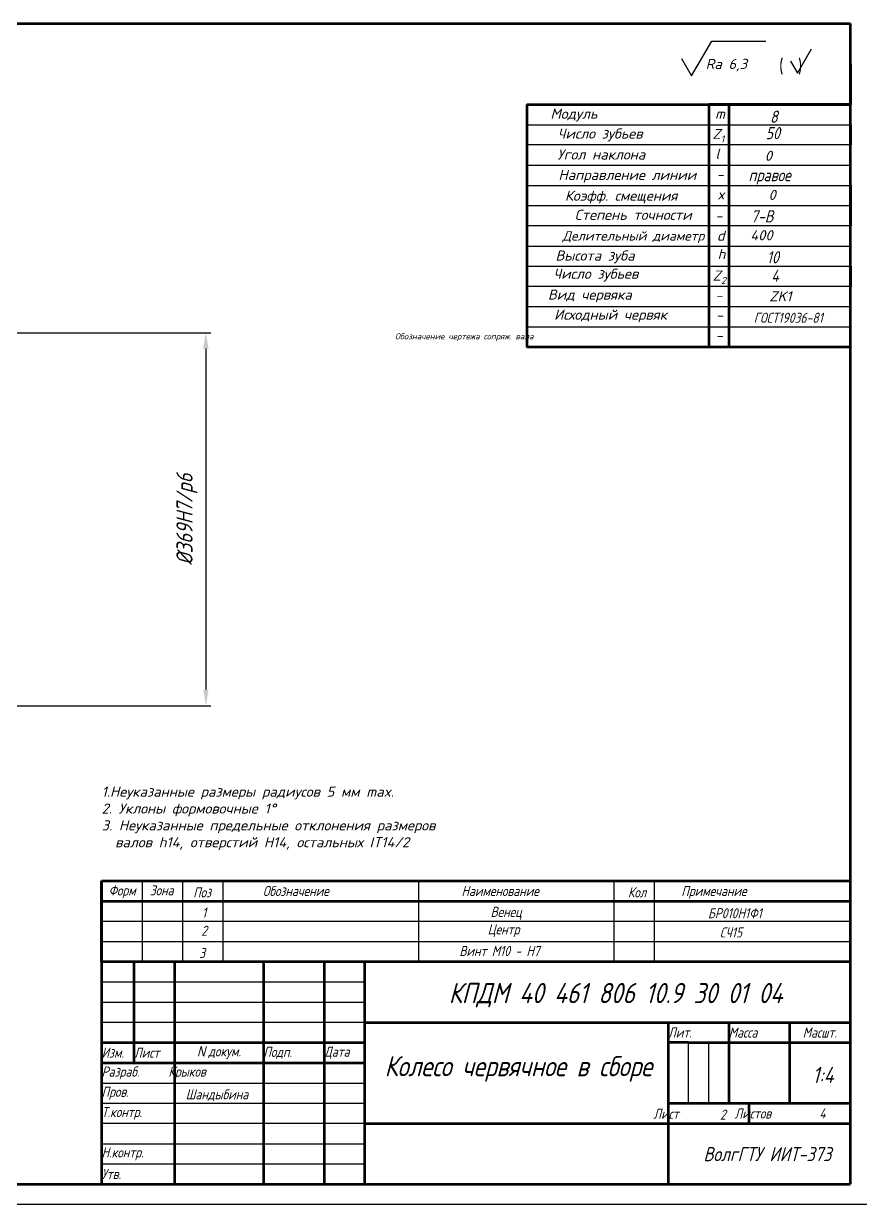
# Model space of a CAD drawing. Header units: millimetres. Extents: x -2503 to -1662, y -1923 to -1329.
# Drawn here: x -2292 to -2085.2, y -1923.4 to -1631.4 of the extents above; entities that cross this region are included whole.
import ezdxf

# ---------------------------------------------------------------- set-up
doc = ezdxf.new("R2010")
doc.units = ezdxf.units.MM
for name, color, linetype, lineweight in [('Основные', 7, 'Continuous', 53), ('Размеры', 7, 'Continuous', 25), ('РАМКА', 7, 'Continuous', 53), ('РАМКА1', 7, 'Continuous', 25), ('текст', 7, 'Continuous', 25), ('Тонкие', 7, 'Continuous', 25)]:
    doc.layers.add(name, color=color, linetype=linetype, lineweight=lineweight)
doc.styles.add('ADRF1', font='simplex.shx', dxfattribs={"width": 0.8, "oblique": 15})
doc.styles.get("Standard").update_dxf_attribs({"font": 'GOST_A.TTF', "oblique": 15})
doc.styles.add('ГОСТ_А_2', font='')
doc.styles.get('ГОСТ_А_2').set_extended_font_data('GOST_type_A')
doc.dimstyles.new('SO-25', dxfattribs={"dimtxt": 4, "dimasz": 4, "dimexe": 1.25, "dimexo": 0, "dimgap": 1.625, "dimtad": 1, "dimtoh": 1, "dimdec": 0, "dimtxsty": 'ADRF1', "dimcen": 2.5, "dimadec": 0, "dimazin": 0, "dimtfac": 1, "dimtdec": 0, "dimtmove": 0, "dimatfit": 3, "dimfxl": 1, "dimarcsym": 0})

# ---------------------------------------------------------------- blocks, each defined once
blk = doc.blocks.new('*D149')
at = {"layer": 'Defpoints', "color": 0, "transparency": 16777216}
for p in [(-2328.33, -1707.83), (-2328.33, -1800.08), (-2246.93, -1800.08)]:
    blk.add_point(p, dxfattribs=at)
at = {"layer": 'Тонкие', "color": 0, "lineweight": -2, "transparency": 16777216}
for p, q in [((-2328.33, -1707.83), (-2245.68, -1707.83)), ((-2246.93, -1711.83), (-2246.93, -1796.08)), ((-2328.33, -1800.08), (-2245.68, -1800.08))]:
    blk.add_line(p, q, dxfattribs=at)
at = {"layer": 'Тонкие', "color": 0, "transparency": 16777216}
for points in [[(-2247.59, -1711.83), (-2246.26, -1711.83), (-2246.93, -1707.83)], [(-2247.59, -1796.08), (-2246.26, -1796.08), (-2246.93, -1800.08)]]:
    blk.add_solid(points, dxfattribs=at)
at = {"layer": 'Тонкие', "color": 0, "transparency": 16777216, "insert": (-2251.6, -1753.96), "char_height": 4, "attachment_point": 5, "rotation": 90, "style": 'ADRF1'}
blk.add_mtext('%%C369H7/p6', dxfattribs=at)

msp = doc.modelspace()

# ---------------------------------------------------------------- linework, layer by layer
for points in [[(-2129.38, -1640), (-2126.89, -1644.32), (-2121.9, -1635.68), (-2108.54, -1635.68)], [(-2102.42, -1640.64), (-2100.69, -1643.64), (-2097.23, -1637.64)]]:
    msp.add_lwpolyline(points)
at = {"layer": 'Основные'}
for p, q in [((-2483.19, -1631.37), (-2087.69, -1631.37)), ((-2087.69, -1631.37), (-2087.69, -1918.37)), ((-2087.69, -1631.37), (-2087.63, -1651.37)), ((-2167.63, -1651.37), (-2087.63, -1651.37)), ((-2167.63, -1651.37), (-2167.63, -1711.37)), ((-2117.63, -1651.37), (-2122.63, -1651.37)), ((-2122.63, -1651.37), (-2122.63, -1711.37)), ((-2087.63, -1651.37), (-2117.63, -1651.37)), ((-2117.63, -1651.37), (-2117.63, -1711.37)), ((-2087.63, -1656.37), (-2087.63, -1661.37)), ((-2167.63, -1661.37), (-2167.63, -1666.37)), ((-2167.63, -1671.37), (-2167.63, -1676.37)), ((-2087.63, -1671.37), (-2087.63, -1681.37)), ((-2167.63, -1681.37), (-2167.63, -1686.37)), ((-2087.63, -1691.37), (-2087.63, -1696.37)), ((-2167.63, -1701.37), (-2167.63, -1706.37)), ((-2087.63, -1711.37), (-2167.63, -1711.37)), ((-2272.69, -1863.37), (-2272.69, -1843.37)), ((-2272.69, -1843.37), (-2087.69, -1843.37)), ((-2272.69, -1843.37), (-2272.69, -1848.37)), ((-2272.69, -1843.37), (-2267.69, -1843.37)), ((-2272.69, -1843.37), (-2262.69, -1843.37)), ((-2267.69, -1843.37), (-2262.69, -1843.37)), ((-2262.69, -1843.37), (-2257.69, -1843.37)), ((-2262.69, -1843.37), (-2252.69, -1843.37)), ((-2252.69, -1843.37), (-2242.69, -1843.37)), ((-2242.69, -1843.37), (-2194.39, -1843.37)), ((-2194.39, -1843.37), (-2146.09, -1843.37)), ((-2146.09, -1843.37), (-2136.09, -1843.37)), ((-2272.69, -1848.37), (-2087.69, -1848.37)), ((-2272.69, -1848.37), (-2272.69, -1853.37)), ((-2272.69, -1853.37), (-2272.69, -1858.37)), ((-2272.69, -1858.37), (-2272.69, -1863.37)), ((-2127.69, -1883.37), (-2132.69, -1883.37)), ((-2127.69, -1883.37), (-2087.69, -1883.37)), ((-2132.69, -1898.37), (-2087.69, -1898.37)), ((-2483.19, -1918.37), (-2087.69, -1918.37))]:
    msp.add_line(p, q, dxfattribs=at)
at = {"layer": 'РАМКА'}
for p, q in [((-2272.69, -1863.37), (-2272.69, -1918.37)), ((-2087.69, -1863.37), (-2272.69, -1863.37)), ((-2264.69, -1863.37), (-2264.69, -1888.37)), ((-2254.69, -1863.37), (-2254.69, -1918.37)), ((-2232.69, -1863.37), (-2232.69, -1918.37)), ((-2217.69, -1863.37), (-2217.69, -1918.37)), ((-2207.69, -1863.37), (-2207.69, -1918.37)), ((-2087.69, -1863.37), (-2087.69, -1918.37)), ((-2207.69, -1878.37), (-2087.69, -1878.37)), ((-2132.69, -1878.37), (-2132.69, -1918.37)), ((-2117.69, -1878.37), (-2117.69, -1898.37)), ((-2102.69, -1878.37), (-2102.69, -1898.37)), ((-2272.69, -1883.37), (-2207.69, -1883.37)), ((-2272.69, -1888.37), (-2207.69, -1888.37)), ((-2112.69, -1898.37), (-2112.69, -1903.37)), ((-2207.69, -1903.37), (-2087.69, -1903.37)), ((-2272.69, -1918.37), (-2087.69, -1918.37))]:
    msp.add_line(p, q, dxfattribs=at)
at = {"layer": 'РАМКА1'}
for p, q in [((-2272.69, -1868.37), (-2207.69, -1868.37)), ((-2272.69, -1873.37), (-2207.69, -1873.37)), ((-2207.69, -1878.37), (-2272.69, -1878.37)), ((-2127.69, -1883.37), (-2127.69, -1898.37)), ((-2122.69, -1883.37), (-2122.69, -1898.37)), ((-2272.69, -1893.37), (-2207.69, -1893.37)), ((-2272.69, -1898.37), (-2207.69, -1898.37)), ((-2207.69, -1903.37), (-2272.69, -1903.37)), ((-2272.69, -1908.37), (-2207.69, -1908.37)), ((-2272.69, -1913.37), (-2207.69, -1913.37)), ((-1662.19, -1923.37), (-2503.19, -1923.37))]:
    msp.add_line(p, q, dxfattribs=at)
at = {"layer": 'Тонкие'}
for p, q in [((-2167.63, -1656.37), (-2087.63, -1656.37)), ((-2087.63, -1661.37), (-2167.63, -1661.37)), ((-2167.63, -1666.37), (-2087.69, -1666.37)), ((-2167.63, -1671.37), (-2087.63, -1671.37)), ((-2167.63, -1676.37), (-2087.63, -1676.37)), ((-2087.63, -1681.37), (-2167.63, -1681.37)), ((-2167.63, -1686.37), (-2087.69, -1686.37)), ((-2167.63, -1691.37), (-2087.63, -1691.37)), ((-2087.63, -1696.37), (-2167.63, -1696.37)), ((-2167.63, -1701.37), (-2087.63, -1701.37)), ((-2167.63, -1706.37), (-2087.69, -1706.37)), ((-2262.69, -1843.37), (-2262.69, -1863.37)), ((-2252.69, -1843.37), (-2252.69, -1863.37)), ((-2242.69, -1843.37), (-2242.69, -1863.37)), ((-2194.39, -1843.37), (-2194.39, -1863.37)), ((-2146.09, -1843.37), (-2146.09, -1863.37)), ((-2136.09, -1843.37), (-2136.09, -1863.37)), ((-2272.69, -1853.37), (-2087.69, -1853.37)), ((-2272.69, -1858.37), (-2087.69, -1858.37)), ((-2272.69, -1863.37), (-2087.69, -1863.37))]:
    msp.add_line(p, q, dxfattribs=at)

# ---------------------------------------------------------------- texts
at = {"style": 'ГОСТ_А_2'}
msp.add_text('(  )', height=3.5, dxfattribs=at).set_placement((-2105.22, -1643.63))
at = {"insert": (-2123.4, -1640.09), "char_height": 2.5, "attachment_point": 1}
msp.add_mtext_dynamic_manual_height_columns('{\\Fsimplex|c0;Ra 6,3}', width=14.9356, gutter_width=12.5, heights=[0], dxfattribs=at)
at = {"layer": 'Размеры', "insert": (-2272.69, -1820.06), "char_height": 2.5, "attachment_point": 1}
msp.add_mtext_dynamic_manual_height_columns('{\\Fsimplex|c204;1.Неуказанные размеры радиусов \\Fsimplex|c0;5 \\Fsimplex|c204;мм \\Fsimplex|c0;max.\\Fsimplex|c204;\\P2. Уклоны формовочные 1\\Fsimplex|c0;%%D\\P\\Fsimplex|c204;3. Неуказанные предельные отклонения размеров \\P  валов \\Fsimplex|c0;h14, \\Fsimplex|c204;отверстий \\Fsimplex|c0;H14, \\Fsimplex|c204;остальных \\Fsimplex|c0;IT14/2}', width=100.1089, gutter_width=12.5, heights=[0], dxfattribs=at)
at = {"layer": 'текст', "attachment_point": 5, "style": 'ADRF1'}
for s, insert, char_height, width in [('\\pxqj;Лит.', (-2125.19, -1880.87), 2.5, 15), ('\\pxqj;Масса', (-2110.19, -1880.87), 2.5, 15), ('Масшт.', (-2095.19, -1880.87), 2.5, 15), ('\\pxqj;Изм.', (-2268.69, -1885.87), 2.5, 8), ('\\pxqj;Лист', (-2259.69, -1885.87), 2.5, 10), ('{\\fArial|b0|i0|c0|p34;N\\fArial|b0|i0|c204|p34; }докум.', (-2243.69, -1885.87), 2.5, 22), ('\\pxqj;Подп.', (-2225.19, -1885.87), 2.5, 15), ('\\pxqj;Дата', (-2212.69, -1885.87), 2.5, 10), ('Колесо червячное в сборе', (-2169.69, -1889.87), 5, 83.3916), ('\\pxqj;Разраб.', (-2263.69, -1890.87), 2.5, 18), ('\\pxqj;Крыков', (-2247.19, -1890.87), 2.5, 18), ('1:4', (-2094.38, -1891.36), 4, 15), ('\\pxqj;Пров.', (-2263.69, -1895.87), 2.5, 18), ('Шандыбина', (-2244.19, -1896.37), 2.5, 18), ('\\pxqj;Т.контр.', (-2263.69, -1900.87), 2.5, 18), ('\\pxqj;Лист', (-2126.32, -1900.97), 2.5, 20), ('\\pxqj;2', (-2118.1, -1901.18), 2.5, 3.4993), ('\\pxqj;Листов', (-2103.76, -1900.89), 2.5, 25), ('\\pxqj;4', (-2093.56, -1900.89), 2.5, 3.4993), ('\\pxqj;Н.контр.', (-2263.69, -1910.87), 2.5, 18), ('ВолгГТУ ИИТ-373', (-2108.14, -1910.94), 3.5, 78.7536), ('\\pxqj;Утв.', (-2263.69, -1915.87), 2.5, 18)]:
    msp.add_mtext(s, dxfattribs=dict(at, insert=insert, char_height=char_height, width=width))
at = {"layer": 'Тонкие', "attachment_point": 3}
for s, insert, char_height in [('{\\Fsimplex|c204;^IМодуль}', (-2150.16, -1652.4), 2.5), ('{\\Fsimplex|c0;m}', (-2118.62, -1652.42), 2.5), ('{\\Fsimplex|c204;^IЧисло зубьев}', (-2138.99, -1657.31), 2.5), ('\\A1;{\\Fsimplex|c0;Z\\Fsimplex|c204;\\H0.7x;\\S^ 1;}', (-2118.78, -1657.44), 2.5), ('{\\Fsimplex|c204;Угол наклона}', (-2138.34, -1662.49), 2.5), ('\\A1;{\\Fsimplex|c0;l}', (-2119.95, -1662.29), 2.5), ('\\A1;{\\Fsimplex|c204;0}', (-2106.99, -1662.81), 2.5), ('{\\Fsimplex|c204;Направление линии}', (-2125.74, -1667.53), 2.5), ('{\\Fsimplex|c204;-}', (-2118.97, -1667.46), 2.5), ('{\\Fsimplex|c204;Коэфф. смещения}', (-2130.39, -1672.68), 2.5), ('\\A1;{\\Fsimplex|c0;x}', (-2118.76, -1672.37), 2.5), ('\\A1;{\\Fsimplex|c204;0}', (-2106.06, -1672.48), 2.5), ('{\\Fsimplex|c204;Степень точности}', (-2126.85, -1677.41), 2.5), ('{\\Fsimplex|c204;-}', (-2119.27, -1677.68), 2.5), ('{\\Fsimplex|c204;Делительный диаметр}', (-2123.74, -1682.72), 2.3), ('\\A1;{\\Fsimplex|c0;d}', (-2118.71, -1682.59), 2.5), ('\\A1;{\\Fsimplex|c204;400}', (-2106.84, -1682.46), 2.5), ('{\\Fsimplex|c204;Высота зуба}', (-2140.99, -1687.48), 2.5), ('\\A1;{\\Fsimplex|c0;h}', (-2118.54, -1687.13), 2.5), ('{\\Fsimplex|c204;^IЧисло зубьев}', (-2140.05, -1691.98), 2.5), ('\\A1;{\\Fsimplex|c0;Z\\Fsimplex|c204;\\H0.7x;\\S^ 2;}', (-2118.38, -1692.43), 2.5), ('{\\Fsimplex|c204;Вид червяка}', (-2141.67, -1697.14), 2.5), ('{\\Fsimplex|c204;-}', (-2119.24, -1697.39), 2.5), ('\\A1;{\\Fsimplex|c0;ZK1}', (-2102.16, -1697.55), 2.5), ('{\\Fsimplex|c204;Исходный червяк}', (-2132.97, -1702.1), 2.5), ('{\\Fsimplex|c204;-}', (-2119.07, -1702.22), 2.5), ('\\pxql;{\\Fsimplex|c204;Обозначение чертежа сопряж. вала}', (-2165.93, -1707.97), 1.5), ('{\\Fsimplex|c204;-}', (-2119.17, -1707.23), 2.5)]:
    msp.add_mtext(s, dxfattribs=dict(at, insert=insert, char_height=char_height))
at = {"layer": 'Тонкие', "attachment_point": 5, "style": 'ADRF1'}
for s, insert, char_height in [('8', (-2106.55, -1654.39), 3), ('50', (-2106.81, -1658.46), 3), ('правое', (-2107.59, -1669.26), 3), ('7-B', (-2109.44, -1679.04), 3), ('10', (-2106.81, -1689.16), 3), ('4', (-2106.25, -1693.7), 3), ('ГОСТ19036-81', (-2102.97, -1704.12), 2.5), ('Форм', (-2267.61, -1846.09), 2.5), ('Зона', (-2257.85, -1845.71), 2.5), ('Поз', (-2247.85, -1846.21), 2.5), ('Обозначение', (-2224.69, -1845.87), 2.5), ('Наименование', (-2174.19, -1845.87), 2.5), ('Кол', (-2140.35, -1846.21), 2.5), ('Примечание', (-2121.35, -1846.21), 2.5), ('1', (-2247.35, -1851.21), 2.5), ('Венец', (-2172.69, -1851.37), 2.5), ('БР010Н1Ф1', (-2116.19, -1851.37), 2.5), ('Центр', (-2173.35, -1855.71), 2.5), ('2', (-2247.35, -1855.71), 2.5), ('СЧ15', (-2117.14, -1856.12), 2.5), ('3', (-2247.85, -1861.21), 2.5), ('Винт M10 - H7', (-2174.35, -1860.71), 2.5), ('КПДМ 40 461 806 10.9 30 01 04', (-2145.63, -1871.63), 5)]:
    msp.add_mtext(s, dxfattribs=dict(at, insert=insert, char_height=char_height))

# ---------------------------------------------------------------- dimensions: what is measured, and where the dimension line sits
at = {"layer": 'Тонкие'}
dim = msp.add_linear_dim(base=(-2246.93, -1800.08), p1=(-2328.33, -1707.83), p2=(-2328.33, -1800.08), angle=90, text='%%C369H7/p6', dimstyle='SO-25', dxfattribs=at)
dim.commit()
dim.dimension.update_dxf_attribs({"geometry": '*D149', "text_midpoint": (-2246.93, -1753.96), "dimtype": 160})

doc.saveas('drawing.dxf')
